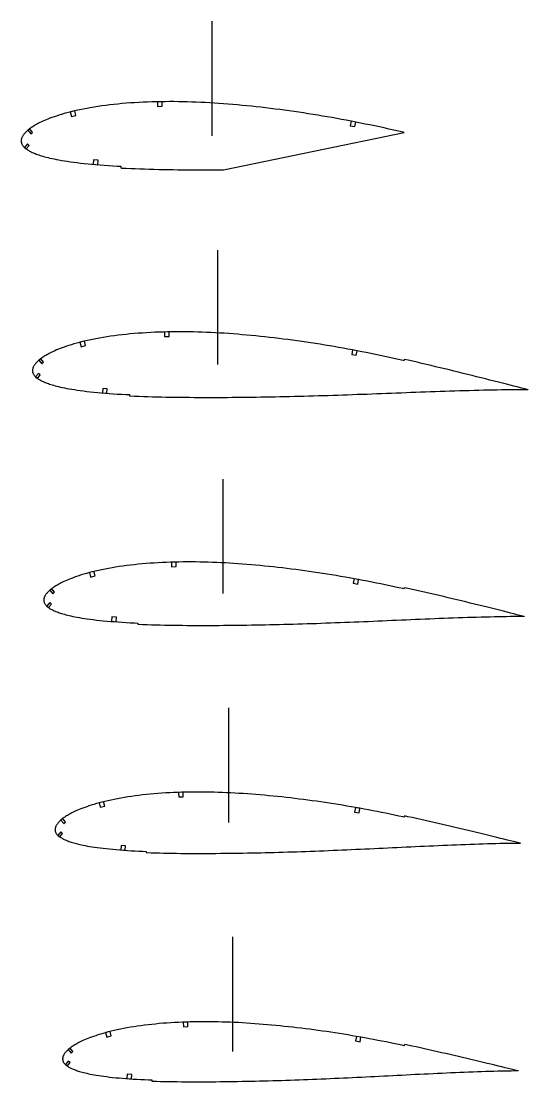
# Model space of a CAD drawing. Header units: metres. Extents: x -812 to 264, y -15627 to 100.
# Drawn here: x -335 to 108, y -15627 to -14700 of the extents above; entities that cross this region are included whole.
import ezdxf

# ---------------------------------------------------------------- set-up
doc = ezdxf.new("R2010")
doc.units = ezdxf.units.M

msp = doc.modelspace()

# ---------------------------------------------------------------- linework, layer by layer
for p, q in [((-168.05, -14800), (-168.05, -14700)), ((-163.12, -15000), (-163.12, -14900)), ((-158.2, -15200), (-158.2, -15100)), ((-153.28, -15400), (-153.28, -15300)), ((-150, -15600), (-150, -15500))]:
    msp.add_line(p, q)
at = {"layer": 'FoilLayer'}
for points in [[(0.02, -14797.19), (0.02, -14797.19), (-0.87, -14796.99), (-5.02, -14796.06), (-9.16, -14795.12), (-13.3, -14794.19), (-17.45, -14793.27), (-21.59, -14792.38), (-25.74, -14791.52), (-29.91, -14790.67), (-34.06, -14789.82), (-38.21, -14788.96), (-42.36, -14788.13), (-46.51, -14787.32), (-50.67, -14786.54), (-54.83, -14785.77), (-58.99, -14785.02), (-63.14, -14784.26), (-67.29, -14783.53), (-71.44, -14782.82), (-75.6, -14782.13), (-79.75, -14781.48), (-83.91, -14780.83), (-88.06, -14780.19), (-92.21, -14779.56), (-96.35, -14778.95), (-100.49, -14778.37), (-104.64, -14777.81), (-108.78, -14777.27), (-112.92, -14776.73), (-117.05, -14776.21), (-121.17, -14775.71), (-125.29, -14775.23), (-129.4, -14774.78), (-133.51, -14774.35), (-137.62, -14773.93), (-141.72, -14773.52), (-145.8, -14773.14), (-149.87, -14772.78), (-153.92, -14772.44), (-157.95, -14772.13), (-161.97, -14771.84), (-165.97, -14771.57), (-169.95, -14771.33), (-173.92, -14771.11), (-177.88, -14770.92), (-181.83, -14770.76), (-185.77, -14770.61), (-189.7, -14770.49), (-193.61, -14770.4), (-197.52, -14770.33), (-201.41, -14770.29), (-205.29, -14770.29), (-209.15, -14770.3), (-213, -14770.35), (-216.83, -14770.42), (-220.65, -14770.52), (-224.45, -14770.64), (-228.23, -14770.8), (-231.99, -14770.98), (-235.72, -14771.2), (-239.43, -14771.45), (-243.12, -14771.73), (-246.77, -14772.03), (-250.39, -14772.36), (-253.97, -14772.73), (-257.51, -14773.15), (-261.02, -14773.59), (-264.48, -14774.05), (-267.88, -14774.52), (-271.21, -14775.03), (-274.48, -14775.59), (-277.67, -14776.18), (-280.79, -14776.81), (-283.83, -14777.44), (-286.77, -14778.08), (-289.6, -14778.72), (-292.32, -14779.38), (-294.92, -14780.05), (-297.41, -14780.75), (-299.78, -14781.45), (-302.03, -14782.15), (-304.16, -14782.85), (-306.17, -14783.53), (-308.08, -14784.2), (-309.86, -14784.85), (-311.54, -14785.49), (-313.11, -14786.13), (-314.59, -14786.76), (-315.98, -14787.38), (-317.29, -14787.99), (-318.52, -14788.59), (-319.67, -14789.19), (-320.76, -14789.77), (-321.79, -14790.34), (-322.77, -14790.89), (-323.69, -14791.44), (-324.55, -14791.96), (-325.36, -14792.49), (-326.13, -14793), (-326.86, -14793.51), (-327.55, -14794.01), (-328.2, -14794.51), (-328.8, -14794.99), (-329.38, -14795.48), (-329.92, -14795.96), (-330.43, -14796.44), (-330.91, -14796.92), (-331.37, -14797.39), (-331.79, -14797.85), (-332.18, -14798.32), (-332.55, -14798.78), (-332.89, -14799.23), (-333.2, -14799.69), (-333.5, -14800.14), (-333.77, -14800.6), (-334.02, -14801.03), (-334.23, -14801.44), (-334.4, -14801.83), (-334.54, -14802.24), (-334.66, -14802.68), (-334.76, -14803.12), (-334.84, -14803.59), (-334.91, -14803.95), (-334.94, -14804.38), (-334.92, -14804.71), (-334.89, -14805.15), (-334.86, -14805.58), (-334.8, -14805.98), (-334.73, -14806.38), (-334.62, -14806.77), (-334.47, -14807.17), (-334.3, -14807.55), (-334.07, -14807.96), (-333.8, -14808.36), (-333.5, -14808.78), (-333.17, -14809.19), (-332.83, -14809.59), (-332.45, -14809.99), (-332.04, -14810.38), (-331.6, -14810.78), (-331.13, -14811.16), (-330.63, -14811.55), (-330.09, -14811.93), (-329.52, -14812.3), (-328.91, -14812.68), (-328.27, -14813.05), (-327.6, -14813.43), (-326.89, -14813.81), (-326.14, -14814.18), (-325.35, -14814.56), (-324.52, -14814.93), (-323.64, -14815.3), (-322.71, -14815.68), (-321.73, -14816.06), (-320.69, -14816.44), (-319.59, -14816.83), (-318.43, -14817.21), (-317.2, -14817.6), (-315.89, -14817.99), (-314.5, -14818.38), (-313.02, -14818.76), (-311.43, -14819.16), (-309.76, -14819.57), (-307.98, -14819.98), (-306.07, -14820.38), (-304.05, -14820.79), (-301.9, -14821.2), (-299.62, -14821.6), (-297.2, -14821.99), (-294.62, -14822.37), (-291.92, -14822.77), (-289.09, -14823.18), (-286.13, -14823.57), (-283.04, -14823.94), (-279.83, -14824.29), (-276.51, -14824.62), (-273.07, -14824.93), (-269.56, -14825.25), (-265.96, -14825.57), (-262.3, -14825.86), (-258.57, -14826.12), (-254.78, -14826.35), (-250.93, -14826.56), (-247.7, -14826.73), (-247.77, -14828.22), (-247.1, -14828.26), (-243.16, -14828.46), (-239.17, -14828.65), (-235.16, -14828.82), (-231.11, -14828.96), (-227.04, -14829.08), (-222.93, -14829.21), (-218.81, -14829.33), (-214.66, -14829.44), (-210.5, -14829.54), (-206.31, -14829.62), (-202.11, -14829.69), (-197.89, -14829.75), (-193.65, -14829.8), (-189.4, -14829.85), (-185.14, -14829.89), (-180.86, -14829.92), (-176.58, -14829.95), (-172.29, -14829.97), (-167.99, -14829.98), (-163.68, -14829.99), (-159.38, -14829.98), (-158.14, -14829.98), (0.02, -14797.19)], [(108.01, -15021.96), (106.52, -15021.58), (104.14, -15020.96), (101.56, -15020.29), (98.8, -15019.57), (95.84, -15018.82), (92.69, -15018.01), (89.39, -15017.15), (85.95, -15016.26), (82.38, -15015.35), (78.71, -15014.43), (74.95, -15013.5), (71.13, -15012.54), (67.27, -15011.57), (63.37, -15010.58), (59.44, -15009.6), (55.49, -15008.63), (51.51, -15007.67), (47.53, -15006.69), (43.54, -15005.7), (39.54, -15004.71), (35.54, -15003.73), (31.53, -15002.78), (27.51, -15001.84), (23.49, -15000.9), (19.48, -14999.93), (15.46, -14998.97), (11.45, -14998.02), (7.43, -14997.1), (3.4, -14996.2), (0.22, -14995.51), (0, -14996.54), (-0.87, -14996.35), (-4.9, -14995.47), (-8.93, -14994.57), (-12.95, -14993.69), (-16.98, -14992.81), (-21, -14991.97), (-25.04, -14991.15), (-29.08, -14990.35), (-33.12, -14989.54), (-37.16, -14988.73), (-41.19, -14987.94), (-45.22, -14987.17), (-49.26, -14986.44), (-53.3, -14985.71), (-57.34, -14985), (-61.38, -14984.29), (-65.41, -14983.59), (-69.44, -14982.92), (-73.47, -14982.28), (-77.51, -14981.66), (-81.55, -14981.05), (-85.58, -14980.44), (-89.61, -14979.85), (-93.63, -14979.28), (-97.66, -14978.74), (-101.68, -14978.21), (-105.7, -14977.7), (-109.72, -14977.2), (-113.73, -14976.72), (-117.74, -14976.25), (-121.74, -14975.8), (-125.73, -14975.38), (-129.73, -14974.98), (-133.71, -14974.59), (-137.69, -14974.22), (-141.66, -14973.87), (-145.61, -14973.53), (-149.54, -14973.23), (-153.46, -14972.94), (-157.36, -14972.68), (-161.24, -14972.44), (-165.1, -14972.22), (-168.96, -14972.03), (-172.8, -14971.86), (-176.64, -14971.72), (-180.47, -14971.6), (-184.28, -14971.5), (-188.08, -14971.43), (-191.87, -14971.38), (-195.64, -14971.36), (-199.41, -14971.37), (-203.16, -14971.41), (-206.9, -14971.47), (-210.62, -14971.55), (-214.32, -14971.67), (-218.01, -14971.81), (-221.68, -14971.98), (-225.32, -14972.17), (-228.94, -14972.4), (-232.55, -14972.66), (-236.12, -14972.95), (-239.67, -14973.26), (-243.18, -14973.59), (-246.65, -14973.97), (-250.09, -14974.39), (-253.49, -14974.84), (-256.85, -14975.3), (-260.14, -14975.77), (-263.38, -14976.28), (-266.54, -14976.84), (-269.64, -14977.43), (-272.67, -14978.05), (-275.61, -14978.68), (-278.46, -14979.31), (-281.21, -14979.94), (-283.84, -14980.59), (-286.36, -14981.26), (-288.77, -14981.95), (-291.07, -14982.64), (-293.25, -14983.34), (-295.31, -14984.02), (-297.27, -14984.69), (-299.11, -14985.35), (-300.84, -14985.99), (-302.46, -14986.62), (-303.99, -14987.24), (-305.42, -14987.86), (-306.76, -14988.47), (-308.03, -14989.07), (-309.22, -14989.66), (-310.34, -14990.24), (-311.39, -14990.81), (-312.39, -14991.37), (-313.33, -14991.91), (-314.22, -14992.44), (-315.05, -14992.96), (-315.84, -14993.47), (-316.58, -14993.97), (-317.29, -14994.47), (-317.95, -14994.96), (-318.58, -14995.44), (-319.16, -14995.91), (-319.73, -14996.39), (-320.25, -14996.86), (-320.74, -14997.32), (-321.2, -14997.79), (-321.64, -14998.24), (-322.04, -14998.7), (-322.42, -14999.15), (-322.77, -14999.6), (-323.1, -15000.04), (-323.41, -15000.48), (-323.69, -15000.92), (-323.95, -15001.36), (-324.19, -15001.79), (-324.39, -15002.18), (-324.55, -15002.56), (-324.69, -15002.95), (-324.8, -15003.37), (-324.89, -15003.81), (-324.98, -15004.26), (-325.03, -15004.61), (-325.07, -15005.02), (-325.04, -15005.34), (-325.01, -15005.77), (-324.98, -15006.17), (-324.93, -15006.57), (-324.85, -15006.95), (-324.75, -15007.32), (-324.6, -15007.7), (-324.43, -15008.08), (-324.21, -15008.46), (-323.95, -15008.86), (-323.66, -15009.25), (-323.34, -15009.65), (-323, -15010.04), (-322.64, -15010.42), (-322.24, -15010.8), (-321.81, -15011.18), (-321.35, -15011.55), (-320.86, -15011.92), (-320.34, -15012.29), (-319.79, -15012.65), (-319.2, -15013.01), (-318.58, -15013.37), (-317.92, -15013.73), (-317.23, -15014.1), (-316.5, -15014.46), (-315.74, -15014.81), (-314.93, -15015.17), (-314.07, -15015.53), (-313.17, -15015.89), (-312.21, -15016.25), (-311.2, -15016.62), (-310.14, -15016.99), (-309.01, -15017.36), (-307.81, -15017.73), (-306.55, -15018.1), (-305.2, -15018.47), (-303.75, -15018.84), (-302.21, -15019.22), (-300.58, -15019.6), (-298.85, -15019.99), (-297.01, -15020.38), (-295.04, -15020.77), (-292.96, -15021.15), (-290.74, -15021.53), (-288.38, -15021.89), (-285.88, -15022.26), (-283.25, -15022.63), (-280.5, -15023.01), (-277.63, -15023.38), (-274.63, -15023.73), (-271.51, -15024.05), (-268.29, -15024.36), (-264.96, -15024.64), (-261.54, -15024.93), (-258.05, -15025.22), (-254.5, -15025.49), (-250.87, -15025.72), (-247.19, -15025.93), (-243.45, -15026.12), (-240.32, -15026.27), (-240.37, -15027.31), (-239.71, -15027.34), (-235.88, -15027.53), (-232.02, -15027.69), (-228.12, -15027.83), (-224.2, -15027.95), (-220.24, -15028.05), (-216.26, -15028.15), (-212.26, -15028.25), (-208.23, -15028.35), (-204.19, -15028.42), (-200.13, -15028.48), (-196.05, -15028.53), (-191.95, -15028.57), (-187.84, -15028.59), (-183.71, -15028.62), (-179.58, -15028.64), (-175.43, -15028.66), (-171.27, -15028.66), (-167.1, -15028.66), (-162.93, -15028.65), (-158.75, -15028.64), (-154.58, -15028.61), (-150.41, -15028.59), (-146.24, -15028.56), (-142.08, -15028.53), (-137.93, -15028.49), (-133.76, -15028.44), (-129.6, -15028.37), (-125.42, -15028.3), (-121.24, -15028.23), (-117.06, -15028.16), (-112.87, -15028.1), (-108.68, -15028.02), (-104.48, -15027.92), (-100.28, -15027.81), (-96.07, -15027.7), (-91.86, -15027.6), (-87.64, -15027.51), (-83.42, -15027.42), (-79.2, -15027.29), (-74.97, -15027.14), (-70.73, -15026.99), (-66.5, -15026.86), (-62.26, -15026.75), (-58.02, -15026.63), (-53.77, -15026.48), (-49.53, -15026.31), (-45.27, -15026.14), (-41.02, -15025.98), (-36.76, -15025.84), (-32.51, -15025.7), (-28.25, -15025.55), (-23.99, -15025.36), (-19.73, -15025.18), (-15.47, -15025.02), (-11.2, -15024.86), (-6.94, -15024.71), (-2.67, -15024.57), (1.59, -15024.4), (5.86, -15024.22), (10.12, -15024.05), (14.39, -15023.89), (18.66, -15023.74), (22.92, -15023.6), (27.18, -15023.45), (31.44, -15023.29), (35.69, -15023.13), (39.95, -15022.98), (44.19, -15022.85), (48.43, -15022.73), (52.65, -15022.61), (56.86, -15022.49), (61.04, -15022.37), (65.19, -15022.27), (69.31, -15022.17), (73.37, -15022.08), (77.35, -15022.02), (81.25, -15021.95), (85.03, -15021.9), (88.68, -15021.84), (92.17, -15021.8), (95.46, -15021.78), (98.56, -15021.76), (101.44, -15021.74), (104.11, -15021.73), (106.57, -15021.73), (108.09, -15021.74)], [(104.84, -15220.06), (103.4, -15219.7), (101.09, -15219.12), (98.59, -15218.48), (95.9, -15217.79), (93.03, -15217.07), (89.97, -15216.3), (86.77, -15215.49), (83.42, -15214.64), (79.96, -15213.77), (76.39, -15212.9), (72.74, -15212.01), (69.04, -15211.1), (65.28, -15210.17), (61.5, -15209.23), (57.68, -15208.3), (53.85, -15207.37), (49.99, -15206.46), (46.12, -15205.53), (42.25, -15204.59), (38.37, -15203.65), (34.48, -15202.72), (30.59, -15201.81), (26.69, -15200.92), (22.78, -15200.03), (18.88, -15199.11), (14.99, -15198.19), (11.09, -15197.29), (7.18, -15196.41), (3.27, -15195.57), (0.19, -15194.91), (-0.03, -15195.94), (-0.87, -15195.76), (-4.79, -15194.92), (-8.69, -15194.07), (-12.6, -15193.23), (-16.51, -15192.4), (-20.42, -15191.6), (-24.33, -15190.83), (-28.26, -15190.07), (-32.18, -15189.3), (-36.1, -15188.54), (-40.01, -15187.79), (-43.92, -15187.06), (-47.84, -15186.37), (-51.76, -15185.68), (-55.69, -15185.01), (-59.61, -15184.34), (-63.52, -15183.68), (-67.43, -15183.05), (-71.34, -15182.44), (-75.26, -15181.86), (-79.18, -15181.29), (-83.1, -15180.72), (-87, -15180.17), (-90.91, -15179.63), (-94.81, -15179.12), (-98.72, -15178.63), (-102.62, -15178.16), (-106.52, -15177.69), (-110.41, -15177.24), (-114.3, -15176.8), (-118.18, -15176.39), (-122.06, -15176), (-125.93, -15175.63), (-129.8, -15175.27), (-133.66, -15174.93), (-137.51, -15174.6), (-141.34, -15174.3), (-145.16, -15174.02), (-148.96, -15173.76), (-152.74, -15173.52), (-156.5, -15173.31), (-160.25, -15173.11), (-163.99, -15172.94), (-167.72, -15172.8), (-171.44, -15172.68), (-175.15, -15172.58), (-178.85, -15172.51), (-182.54, -15172.45), (-186.21, -15172.42), (-189.87, -15172.42), (-193.52, -15172.45), (-197.16, -15172.5), (-200.78, -15172.57), (-204.39, -15172.68), (-207.98, -15172.81), (-211.56, -15172.96), (-215.11, -15173.14), (-218.65, -15173.34), (-222.16, -15173.58), (-225.65, -15173.85), (-229.12, -15174.15), (-232.55, -15174.46), (-235.96, -15174.8), (-239.32, -15175.19), (-242.65, -15175.61), (-245.95, -15176.06), (-249.21, -15176.52), (-252.4, -15176.99), (-255.53, -15177.51), (-258.6, -15178.06), (-261.6, -15178.64), (-264.53, -15179.26), (-267.38, -15179.88), (-270.14, -15180.51), (-272.8, -15181.14), (-275.35, -15181.78), (-277.8, -15182.44), (-280.13, -15183.12), (-282.35, -15183.8), (-284.46, -15184.48), (-286.46, -15185.15), (-288.35, -15185.81), (-290.13, -15186.46), (-291.81, -15187.09), (-293.38, -15187.71), (-294.85, -15188.32), (-296.24, -15188.92), (-297.54, -15189.52), (-298.76, -15190.11), (-299.91, -15190.69), (-300.99, -15191.25), (-302.02, -15191.81), (-302.98, -15192.35), (-303.89, -15192.88), (-304.75, -15193.4), (-305.55, -15193.91), (-306.32, -15194.41), (-307.03, -15194.89), (-307.72, -15195.38), (-308.35, -15195.86), (-308.96, -15196.33), (-309.52, -15196.79), (-310.06, -15197.26), (-310.57, -15197.71), (-311.04, -15198.16), (-311.49, -15198.61), (-311.91, -15199.06), (-312.3, -15199.5), (-312.66, -15199.94), (-313, -15200.37), (-313.31, -15200.8), (-313.61, -15201.23), (-313.88, -15201.66), (-314.13, -15202.08), (-314.36, -15202.49), (-314.55, -15202.88), (-314.71, -15203.24), (-314.83, -15203.62), (-314.94, -15204.03), (-315.03, -15204.45), (-315.1, -15204.89), (-315.16, -15205.22), (-315.19, -15205.62), (-315.16, -15205.92), (-315.13, -15206.33), (-315.1, -15206.73), (-315.05, -15207.1), (-314.97, -15207.47), (-314.87, -15207.83), (-314.73, -15208.19), (-314.56, -15208.55), (-314.35, -15208.92), (-314.1, -15209.3), (-313.81, -15209.69), (-313.5, -15210.07), (-313.18, -15210.44), (-312.82, -15210.81), (-312.43, -15211.17), (-312.02, -15211.54), (-311.58, -15211.89), (-311.1, -15212.25), (-310.59, -15212.6), (-310.05, -15212.95), (-309.48, -15213.3), (-308.88, -15213.64), (-308.24, -15213.99), (-307.57, -15214.34), (-306.87, -15214.68), (-306.12, -15215.03), (-305.34, -15215.37), (-304.51, -15215.72), (-303.63, -15216.06), (-302.7, -15216.41), (-301.72, -15216.76), (-300.69, -15217.11), (-299.59, -15217.46), (-298.43, -15217.82), (-297.2, -15218.17), (-295.89, -15218.52), (-294.49, -15218.87), (-292.99, -15219.23), (-291.41, -15219.6), (-289.73, -15219.97), (-287.94, -15220.34), (-286.04, -15220.7), (-284.01, -15221.07), (-281.86, -15221.42), (-279.57, -15221.76), (-277.15, -15222.1), (-274.6, -15222.46), (-271.93, -15222.81), (-269.14, -15223.16), (-266.23, -15223.48), (-263.21, -15223.78), (-260.08, -15224.06), (-256.84, -15224.32), (-253.53, -15224.59), (-250.15, -15224.85), (-246.7, -15225.1), (-243.18, -15225.31), (-239.61, -15225.49), (-235.98, -15225.66), (-232.94, -15225.78), (-232.99, -15226.83), (-232.35, -15226.86), (-228.64, -15227.02), (-224.89, -15227.16), (-221.11, -15227.28), (-217.3, -15227.37), (-213.47, -15227.46), (-209.6, -15227.54), (-205.72, -15227.61), (-201.82, -15227.68), (-197.9, -15227.74), (-193.96, -15227.78), (-190, -15227.81), (-186.03, -15227.82), (-182.04, -15227.83), (-178.04, -15227.84), (-174.03, -15227.84), (-170, -15227.83), (-165.97, -15227.82), (-161.93, -15227.8), (-157.88, -15227.77), (-153.83, -15227.74), (-149.78, -15227.7), (-145.74, -15227.65), (-141.7, -15227.6), (-137.67, -15227.55), (-133.63, -15227.5), (-129.6, -15227.43), (-125.56, -15227.35), (-121.51, -15227.26), (-117.45, -15227.17), (-113.4, -15227.09), (-109.34, -15227.01), (-105.27, -15226.91), (-101.2, -15226.8), (-97.13, -15226.67), (-93.04, -15226.55), (-88.96, -15226.43), (-84.87, -15226.32), (-80.78, -15226.21), (-76.68, -15226.07), (-72.58, -15225.9), (-68.48, -15225.74), (-64.37, -15225.6), (-60.26, -15225.46), (-56.14, -15225.33), (-52.03, -15225.16), (-47.91, -15224.98), (-43.79, -15224.79), (-39.66, -15224.62), (-35.54, -15224.47), (-31.41, -15224.31), (-27.28, -15224.14), (-23.15, -15223.95), (-19.02, -15223.75), (-14.89, -15223.57), (-10.75, -15223.4), (-6.62, -15223.23), (-2.48, -15223.08), (1.65, -15222.89), (5.79, -15222.7), (9.93, -15222.52), (14.06, -15222.34), (18.2, -15222.18), (22.33, -15222.02), (26.46, -15221.86), (30.59, -15221.67), (34.72, -15221.5), (38.84, -15221.34), (42.96, -15221.19), (47.07, -15221.05), (51.16, -15220.92), (55.24, -15220.78), (59.3, -15220.65), (63.33, -15220.53), (67.31, -15220.42), (71.25, -15220.31), (75.12, -15220.23), (78.9, -15220.15), (82.57, -15220.08), (86.1, -15220.01), (89.48, -15219.95), (92.68, -15219.92), (95.68, -15219.88), (98.48, -15219.85), (101.07, -15219.83), (103.45, -15219.82), (104.93, -15219.82)], [(101.67, -15418.24), (100.27, -15417.9), (98.02, -15417.34), (95.6, -15416.73), (92.99, -15416.08), (90.2, -15415.4), (87.24, -15414.67), (84.13, -15413.89), (80.89, -15413.09), (77.53, -15412.26), (74.07, -15411.43), (70.53, -15410.59), (66.93, -15409.72), (63.29, -15408.84), (59.62, -15407.95), (55.92, -15407.06), (52.2, -15406.18), (48.45, -15405.32), (44.7, -15404.43), (40.95, -15403.54), (37.19, -15402.65), (33.42, -15401.76), (29.64, -15400.9), (25.86, -15400.06), (22.07, -15399.21), (18.29, -15398.34), (14.51, -15397.47), (10.73, -15396.61), (6.94, -15395.78), (3.15, -15394.97), (0.15, -15394.36), (-0.06, -15395.38), (-0.87, -15395.22), (-4.67, -15394.42), (-8.46, -15393.61), (-12.25, -15392.82), (-16.04, -15392.03), (-19.83, -15391.28), (-23.63, -15390.54), (-27.44, -15389.83), (-31.24, -15389.1), (-35.04, -15388.38), (-38.83, -15387.67), (-42.62, -15386.99), (-46.42, -15386.33), (-50.23, -15385.69), (-54.03, -15385.05), (-57.83, -15384.42), (-61.62, -15383.8), (-65.42, -15383.2), (-69.21, -15382.64), (-73.01, -15382.09), (-76.81, -15381.56), (-80.61, -15381.02), (-84.4, -15380.5), (-88.18, -15380), (-91.97, -15379.53), (-95.75, -15379.07), (-99.54, -15378.63), (-103.32, -15378.19), (-107.09, -15377.77), (-110.86, -15377.37), (-114.62, -15376.98), (-118.38, -15376.63), (-122.13, -15376.28), (-125.88, -15375.96), (-129.62, -15375.64), (-133.35, -15375.34), (-137.07, -15375.07), (-140.77, -15374.81), (-144.45, -15374.58), (-148.11, -15374.37), (-151.76, -15374.18), (-155.39, -15374), (-159.01, -15373.86), (-162.63, -15373.74), (-166.23, -15373.64), (-169.83, -15373.56), (-173.41, -15373.5), (-176.98, -15373.47), (-180.54, -15373.46), (-184.09, -15373.47), (-187.63, -15373.51), (-191.15, -15373.58), (-194.66, -15373.67), (-198.16, -15373.79), (-201.64, -15373.93), (-205.1, -15374.09), (-208.54, -15374.28), (-211.96, -15374.5), (-215.36, -15374.74), (-218.75, -15375.02), (-222.1, -15375.32), (-225.43, -15375.64), (-228.72, -15375.99), (-231.98, -15376.38), (-235.21, -15376.8), (-238.4, -15377.25), (-241.55, -15377.71), (-244.64, -15378.19), (-247.67, -15378.7), (-250.64, -15379.25), (-253.55, -15379.83), (-256.38, -15380.44), (-259.14, -15381.06), (-261.82, -15381.68), (-264.39, -15382.29), (-266.86, -15382.93), (-269.22, -15383.58), (-271.48, -15384.25), (-273.62, -15384.92), (-275.67, -15385.59), (-277.6, -15386.25), (-279.43, -15386.9), (-281.15, -15387.53), (-282.77, -15388.15), (-284.29, -15388.75), (-285.71, -15389.35), (-287.05, -15389.94), (-288.31, -15390.53), (-289.49, -15391.1), (-290.6, -15391.67), (-291.65, -15392.22), (-292.63, -15392.77), (-293.56, -15393.3), (-294.44, -15393.82), (-295.27, -15394.32), (-296.05, -15394.81), (-296.78, -15395.3), (-297.47, -15395.78), (-298.13, -15396.25), (-298.75, -15396.71), (-299.33, -15397.17), (-299.87, -15397.62), (-300.4, -15398.07), (-300.88, -15398.52), (-301.34, -15398.95), (-301.77, -15399.39), (-302.17, -15399.82), (-302.54, -15400.25), (-302.89, -15400.68), (-303.22, -15401.1), (-303.52, -15401.51), (-303.8, -15401.93), (-304.06, -15402.34), (-304.31, -15402.76), (-304.52, -15403.15), (-304.71, -15403.52), (-304.85, -15403.87), (-304.98, -15404.24), (-305.08, -15404.63), (-305.16, -15405.04), (-305.23, -15405.46), (-305.28, -15405.78), (-305.31, -15406.17), (-305.28, -15406.45), (-305.25, -15406.85), (-305.22, -15407.23), (-305.16, -15407.59), (-305.09, -15407.94), (-304.99, -15408.29), (-304.86, -15408.64), (-304.7, -15408.98), (-304.48, -15409.34), (-304.24, -15409.7), (-303.97, -15410.07), (-303.67, -15410.43), (-303.35, -15410.79), (-303, -15411.15), (-302.63, -15411.5), (-302.22, -15411.85), (-301.8, -15412.19), (-301.34, -15412.53), (-300.85, -15412.87), (-300.32, -15413.2), (-299.77, -15413.54), (-299.18, -15413.87), (-298.56, -15414.2), (-297.91, -15414.54), (-297.23, -15414.87), (-296.51, -15415.2), (-295.75, -15415.53), (-294.94, -15415.86), (-294.09, -15416.19), (-293.19, -15416.52), (-292.24, -15416.85), (-291.24, -15417.19), (-290.17, -15417.53), (-289.05, -15417.86), (-287.86, -15418.2), (-286.59, -15418.53), (-285.23, -15418.87), (-283.78, -15419.21), (-282.25, -15419.56), (-280.62, -15419.91), (-278.88, -15420.25), (-277.03, -15420.6), (-275.07, -15420.94), (-272.98, -15421.28), (-270.77, -15421.6), (-268.42, -15421.92), (-265.94, -15422.25), (-263.36, -15422.58), (-260.65, -15422.9), (-257.83, -15423.2), (-254.9, -15423.47), (-251.87, -15423.73), (-248.74, -15423.97), (-245.52, -15424.22), (-242.25, -15424.46), (-238.9, -15424.67), (-235.5, -15424.86), (-232.03, -15425.03), (-228.52, -15425.17), (-225.57, -15425.28), (-225.61, -15426.33), (-225, -15426.35), (-221.4, -15426.49), (-217.77, -15426.61), (-214.11, -15426.7), (-210.42, -15426.78), (-206.7, -15426.84), (-202.96, -15426.9), (-199.19, -15426.96), (-195.41, -15427.01), (-191.61, -15427.05), (-187.79, -15427.07), (-183.96, -15427.07), (-180.11, -15427.07), (-176.25, -15427.06), (-172.37, -15427.05), (-168.48, -15427.03), (-164.59, -15427.01), (-160.68, -15426.98), (-156.76, -15426.94), (-152.84, -15426.89), (-148.92, -15426.84), (-145, -15426.78), (-141.08, -15426.72), (-137.16, -15426.65), (-133.26, -15426.59), (-129.35, -15426.51), (-125.44, -15426.43), (-121.53, -15426.33), (-117.6, -15426.23), (-113.68, -15426.12), (-109.75, -15426.03), (-105.81, -15425.93), (-101.87, -15425.82), (-97.93, -15425.69), (-93.98, -15425.54), (-90.03, -15425.41), (-86.07, -15425.28), (-82.11, -15425.15), (-78.15, -15425.02), (-74.18, -15424.87), (-70.21, -15424.69), (-66.23, -15424.51), (-62.25, -15424.35), (-58.27, -15424.21), (-54.28, -15424.05), (-50.3, -15423.88), (-46.31, -15423.68), (-42.31, -15423.48), (-38.32, -15423.3), (-34.32, -15423.13), (-30.32, -15422.96), (-26.33, -15422.77), (-22.33, -15422.57), (-18.32, -15422.36), (-14.32, -15422.16), (-10.31, -15421.98), (-6.31, -15421.8), (-2.3, -15421.63), (1.7, -15421.43), (5.71, -15421.23), (9.72, -15421.03), (13.72, -15420.84), (17.73, -15420.66), (21.74, -15420.49), (25.74, -15420.31), (29.74, -15420.12), (33.74, -15419.93), (37.73, -15419.75), (41.72, -15419.59), (45.7, -15419.44), (49.66, -15419.29), (53.61, -15419.14), (57.55, -15418.99), (61.45, -15418.86), (65.31, -15418.73), (69.13, -15418.61), (72.87, -15418.52), (76.53, -15418.42), (80.09, -15418.33), (83.51, -15418.25), (86.79, -15418.18), (89.88, -15418.13), (92.79, -15418.08), (95.5, -15418.04), (98.01, -15418.01), (100.32, -15417.99), (101.75, -15417.98)], [(99.54, -15617.07), (98.17, -15616.74), (95.98, -15616.2), (93.6, -15615.61), (91.05, -15614.98), (88.32, -15614.32), (85.42, -15613.62), (82.37, -15612.87), (79.19, -15612.09), (75.9, -15611.29), (72.52, -15610.49), (69.05, -15609.68), (65.53, -15608.84), (61.96, -15607.99), (58.37, -15607.13), (54.74, -15606.27), (51.1, -15605.42), (47.43, -15604.59), (43.76, -15603.73), (40.08, -15602.87), (36.39, -15602.01), (32.7, -15601.16), (29.01, -15600.33), (25.3, -15599.51), (21.59, -15598.69), (17.89, -15597.85), (14.19, -15597.01), (10.48, -15596.19), (6.78, -15595.38), (3.06, -15594.61), (0.13, -15594.01), (-0.08, -15595.04), (-0.87, -15594.88), (-4.6, -15594.11), (-8.31, -15593.33), (-12.02, -15592.57), (-15.73, -15591.81), (-19.44, -15591.08), (-23.16, -15590.38), (-26.89, -15589.69), (-30.61, -15588.99), (-34.33, -15588.29), (-38.04, -15587.61), (-41.76, -15586.95), (-45.48, -15586.32), (-49.2, -15585.7), (-52.93, -15585.09), (-56.65, -15584.49), (-60.36, -15583.89), (-64.07, -15583.32), (-67.79, -15582.78), (-71.51, -15582.26), (-75.23, -15581.75), (-78.95, -15581.24), (-82.65, -15580.74), (-86.36, -15580.26), (-90.06, -15579.81), (-93.77, -15579.37), (-97.48, -15578.95), (-101.18, -15578.54), (-104.87, -15578.14), (-108.56, -15577.75), (-112.24, -15577.39), (-115.92, -15577.05), (-119.59, -15576.73), (-123.26, -15576.42), (-126.92, -15576.12), (-130.57, -15575.84), (-134.21, -15575.58), (-137.83, -15575.34), (-141.43, -15575.13), (-145.02, -15574.93), (-148.59, -15574.76), (-152.15, -15574.6), (-155.69, -15574.47), (-159.23, -15574.36), (-162.76, -15574.28), (-166.28, -15574.21), (-169.78, -15574.16), (-173.28, -15574.14), (-176.76, -15574.14), (-180.23, -15574.17), (-183.69, -15574.22), (-187.14, -15574.3), (-190.57, -15574.39), (-193.99, -15574.52), (-197.4, -15574.67), (-200.78, -15574.84), (-204.16, -15575.04), (-207.5, -15575.26), (-210.83, -15575.51), (-214.14, -15575.79), (-217.42, -15576.1), (-220.68, -15576.42), (-223.9, -15576.77), (-227.09, -15577.16), (-230.24, -15577.58), (-233.36, -15578.03), (-236.44, -15578.5), (-239.47, -15578.97), (-242.43, -15579.48), (-245.34, -15580.02), (-248.18, -15580.6), (-250.95, -15581.21), (-253.65, -15581.82), (-256.26, -15582.44), (-258.77, -15583.05), (-261.19, -15583.68), (-263.5, -15584.32), (-265.7, -15584.98), (-267.8, -15585.64), (-269.8, -15586.31), (-271.69, -15586.96), (-273.47, -15587.6), (-275.16, -15588.22), (-276.74, -15588.83), (-278.23, -15589.43), (-279.62, -15590.02), (-280.92, -15590.6), (-282.15, -15591.18), (-283.31, -15591.74), (-284.39, -15592.3), (-285.41, -15592.85), (-286.37, -15593.38), (-287.28, -15593.9), (-288.14, -15594.41), (-288.95, -15594.91), (-289.71, -15595.39), (-290.43, -15595.87), (-291.1, -15596.34), (-291.74, -15596.81), (-292.34, -15597.26), (-292.91, -15597.71), (-293.44, -15598.15), (-293.95, -15598.59), (-294.42, -15599.03), (-294.87, -15599.46), (-295.28, -15599.89), (-295.68, -15600.31), (-296.04, -15600.73), (-296.38, -15601.14), (-296.7, -15601.56), (-296.99, -15601.96), (-297.26, -15602.37), (-297.52, -15602.78), (-297.75, -15603.18), (-297.96, -15603.57), (-298.14, -15603.93), (-298.28, -15604.27), (-298.4, -15604.62), (-298.5, -15605.01), (-298.58, -15605.4), (-298.65, -15605.82), (-298.69, -15606.13), (-298.72, -15606.51), (-298.69, -15606.78), (-298.66, -15607.17), (-298.63, -15607.54), (-298.58, -15607.89), (-298.5, -15608.23), (-298.41, -15608.57), (-298.27, -15608.91), (-298.12, -15609.24), (-297.91, -15609.59), (-297.67, -15609.94), (-297.4, -15610.3), (-297.11, -15610.66), (-296.8, -15611), (-296.46, -15611.35), (-296.09, -15611.69), (-295.7, -15612.03), (-295.28, -15612.37), (-294.83, -15612.7), (-294.35, -15613.02), (-293.84, -15613.35), (-293.29, -15613.67), (-292.72, -15614), (-292.11, -15614.32), (-291.48, -15614.64), (-290.81, -15614.97), (-290.1, -15615.29), (-289.36, -15615.61), (-288.57, -15615.92), (-287.73, -15616.24), (-286.85, -15616.57), (-285.92, -15616.89), (-284.94, -15617.22), (-283.9, -15617.54), (-282.8, -15617.87), (-281.63, -15618.19), (-280.39, -15618.52), (-279.05, -15618.84), (-277.64, -15619.17), (-276.14, -15619.51), (-274.54, -15619.84), (-272.84, -15620.18), (-271.03, -15620.51), (-269.11, -15620.84), (-267.07, -15621.16), (-264.9, -15621.47), (-262.6, -15621.77), (-260.18, -15622.09), (-257.65, -15622.4), (-255, -15622.71), (-252.24, -15622.99), (-249.37, -15623.25), (-246.4, -15623.5), (-243.34, -15623.72), (-240.19, -15623.95), (-236.98, -15624.18), (-233.71, -15624.38), (-230.38, -15624.55), (-226.99, -15624.7), (-223.55, -15624.83), (-220.67, -15624.93), (-220.7, -15625.98), (-220.1, -15626), (-216.58, -15626.12), (-213.02, -15626.23), (-209.44, -15626.31), (-205.83, -15626.37), (-202.19, -15626.42), (-198.53, -15626.47), (-194.84, -15626.51), (-191.14, -15626.55), (-187.43, -15626.58), (-183.69, -15626.58), (-179.94, -15626.58), (-176.17, -15626.56), (-172.39, -15626.54), (-168.6, -15626.52), (-164.79, -15626.49), (-160.98, -15626.46), (-157.16, -15626.41), (-153.32, -15626.36), (-149.49, -15626.31), (-145.65, -15626.25), (-141.81, -15626.17), (-137.97, -15626.1), (-134.14, -15626.02), (-130.32, -15625.95), (-126.5, -15625.86), (-122.67, -15625.77), (-118.84, -15625.66), (-115, -15625.55), (-111.16, -15625.43), (-107.32, -15625.32), (-103.47, -15625.22), (-99.61, -15625.09), (-95.76, -15624.96), (-91.89, -15624.8), (-88.02, -15624.66), (-84.15, -15624.52), (-80.27, -15624.38), (-76.4, -15624.24), (-72.52, -15624.08), (-68.63, -15623.89), (-64.74, -15623.71), (-60.84, -15623.54), (-56.94, -15623.38), (-53.05, -15623.22), (-49.15, -15623.04), (-45.24, -15622.83), (-41.34, -15622.63), (-37.43, -15622.43), (-33.52, -15622.25), (-29.6, -15622.08), (-25.69, -15621.88), (-21.78, -15621.67), (-17.86, -15621.45), (-13.94, -15621.25), (-10.02, -15621.05), (-6.1, -15620.87), (-2.19, -15620.69), (1.73, -15620.49), (5.65, -15620.27), (9.57, -15620.07), (13.49, -15619.87), (17.42, -15619.68), (21.33, -15619.5), (25.25, -15619.31), (29.16, -15619.11), (33.08, -15618.91), (36.98, -15618.73), (40.89, -15618.56), (44.78, -15618.4), (48.66, -15618.24), (52.52, -15618.08), (56.37, -15617.93), (60.19, -15617.78), (63.97, -15617.64), (67.7, -15617.51), (71.37, -15617.41), (74.95, -15617.31), (78.43, -15617.21), (81.78, -15617.12), (84.98, -15617.04), (88.01, -15616.98), (90.86, -15616.92), (93.51, -15616.87), (95.97, -15616.84), (98.23, -15616.81), (99.63, -15616.8)]]:
    msp.add_lwpolyline(points, close=True, dxfattribs=at)
at = {"layer": 'StringerLayer'}
for points in [[(-291.06, -14783.19), (-287.17, -14782.24), (-288.11, -14778.36), (-292, -14779.3), (-291.06, -14783.19)], [(-215.68, -14774.4), (-211.68, -14774.32), (-211.76, -14770.32), (-215.76, -14770.4), (-215.68, -14774.4)], [(-47.11, -14791.28), (-43.19, -14792.04), (-42.42, -14788.12), (-46.35, -14787.35), (-47.11, -14791.28)], [(-326.59, -14798.34), (-325.03, -14797.1), (-327.52, -14793.97), (-329.08, -14795.22), (-326.59, -14798.34)], [(-328.03, -14808.54), (-329.57, -14807.26), (-332.12, -14810.35), (-330.57, -14811.62), (-328.03, -14808.54)], [(-267.65, -14821.41), (-271.63, -14821.05), (-271.99, -14825.03), (-268.01, -14825.39), (-267.65, -14821.41)], [(-209.54, -14975.53), (-205.54, -14975.43), (-205.63, -14971.44), (-209.63, -14971.53), (-209.54, -14975.53)], [(-282.63, -14984.42), (-278.75, -14983.46), (-279.71, -14979.57), (-283.59, -14980.53), (-282.63, -14984.42)], [(-45.86, -14991.12), (-41.93, -14991.87), (-41.19, -14987.94), (-45.11, -14987.19), (-45.86, -14991.12)], [(-316.95, -14999.27), (-315.39, -14998.01), (-317.9, -14994.9), (-319.46, -14996.15), (-316.95, -14999.27)], [(-318.26, -15008.92), (-319.81, -15007.65), (-322.33, -15010.75), (-320.78, -15012.02), (-318.26, -15008.92)], [(-259.64, -15021.08), (-263.62, -15020.74), (-263.96, -15024.73), (-259.98, -15025.07), (-259.64, -15021.08)], [(-203.38, -15176.65), (-199.38, -15176.54), (-199.5, -15172.54), (-203.5, -15172.65), (-203.38, -15176.65)], [(-274.19, -15185.61), (-270.31, -15184.63), (-271.29, -15180.75), (-275.17, -15181.73), (-274.19, -15185.61)], [(-307.31, -15200.14), (-305.76, -15198.88), (-308.28, -15195.78), (-309.83, -15197.04), (-307.31, -15200.14)], [(-44.61, -15191), (-40.68, -15191.73), (-39.95, -15187.8), (-43.88, -15187.07), (-44.61, -15191)], [(-308.48, -15209.25), (-310.04, -15207.99), (-312.55, -15211.11), (-311, -15212.36), (-308.48, -15209.25)], [(-251.63, -15220.73), (-255.62, -15220.41), (-255.94, -15224.4), (-251.95, -15224.72), (-251.63, -15220.73)], [(-197.22, -15377.76), (-193.22, -15377.62), (-193.35, -15373.63), (-197.35, -15373.76), (-197.22, -15377.76)], [(-265.74, -15386.77), (-261.87, -15385.78), (-262.87, -15381.9), (-266.74, -15382.9), (-265.74, -15386.77)], [(-43.36, -15390.92), (-39.42, -15391.63), (-38.71, -15387.69), (-42.65, -15386.98), (-43.36, -15390.92)], [(-297.66, -15400.98), (-296.11, -15399.71), (-298.65, -15396.62), (-300.2, -15397.89), (-297.66, -15400.98)], [(-298.71, -15409.54), (-300.27, -15408.29), (-302.77, -15411.41), (-301.21, -15412.66), (-298.71, -15409.54)], [(-243.63, -15420.35), (-247.62, -15420.05), (-247.92, -15424.03), (-243.94, -15424.34), (-243.63, -15420.35)], [(-193.1, -15578.49), (-189.11, -15578.34), (-189.25, -15574.35), (-193.25, -15574.49), (-193.1, -15578.49)], [(-260.11, -15587.53), (-256.24, -15586.52), (-257.24, -15582.65), (-261.12, -15583.66), (-260.11, -15587.53)], [(-42.52, -15590.88), (-38.58, -15591.58), (-37.88, -15587.64), (-41.82, -15586.94), (-42.52, -15590.88)], [(-291.23, -15601.51), (-289.68, -15600.23), (-292.23, -15597.15), (-293.78, -15598.42), (-291.23, -15601.51)], [(-292.2, -15609.71), (-293.76, -15608.46), (-296.25, -15611.59), (-294.68, -15612.84), (-292.2, -15609.71)], [(-238.3, -15620.08), (-242.29, -15619.79), (-242.58, -15623.78), (-238.59, -15624.07), (-238.3, -15620.08)]]:
    msp.add_lwpolyline(points, dxfattribs=at)

doc.saveas('drawing.dxf')
